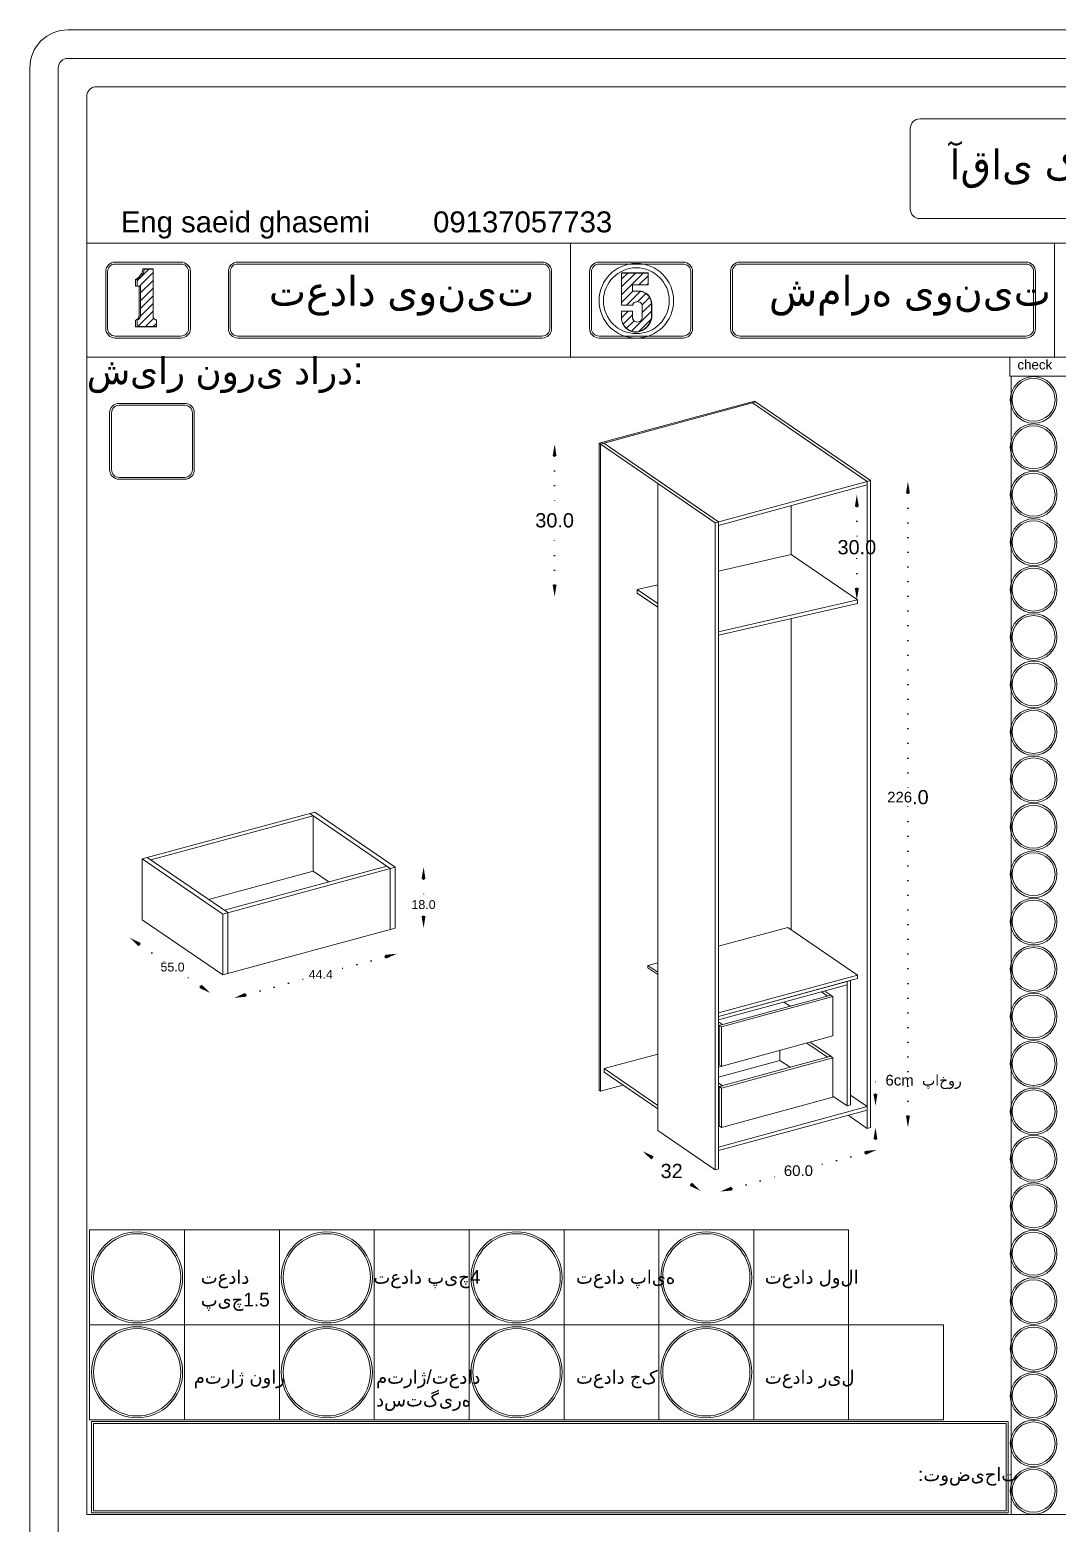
# Model space of a CAD drawing. Header units: inches. Extents: x 91 to 9019, y -381 to 2878.
# Drawn here: x 8103.4 to 8319.9, y 885.8 to 1200.6 of the extents above; entities that cross this region are included whole.
import ezdxf

# ---------------------------------------------------------------- set-up
doc = ezdxf.new("R2010")
doc.units = ezdxf.units.IN
doc.header["$MEASUREMENT"] = 0
doc.linetypes.add('ACAD_ISO07W100', pattern=[3, 0, -3])
doc.styles.get("Standard").update_dxf_attribs({"font": 'arial.ttf'})
doc.dimstyles.get("Standard").update_dxf_attribs({"dimtxt": 3, "dimasz": 2.5, "dimexe": 0.18, "dimexo": 0.0625, "dimgap": 0.09, "dimtad": 0, "dimtih": 1, "dimtoh": 1, "dimdec": 1, "dimzin": 0, "dimdsep": 46, "dimtxsty": 'Standard', "dimcen": 0.09, "dimse1": 1, "dimse2": 1, "dimadec": 0, "dimazin": 0, "dimtfac": 1, "dimtdec": 1, "dimtix": 1, "dimtofl": 0, "dimtmove": 0, "dimatfit": 3, "dimfxl": 1, "dimtolj": 1, "dimtzin": 0, "dimarcsym": 0})

# ---------------------------------------------------------------- blocks, each defined once
blk = doc.blocks.new('*D175')
at = {"color": 0, "linetype": 'ACAD_ISO07W100', "lineweight": -2, "transparency": 16777216}
for p, q in [((8178.3, 1005.16), (8167.25, 1002.16)), ((8148.89, 997.17), (8162.13, 1000.77))]:
    blk.add_line(p, q, dxfattribs=at)
at = {"color": 0, "transparency": 16777216}
for points in [[(8178.19, 1005.57), (8178.41, 1004.76), (8180.72, 1005.82)], [(8148.78, 997.58), (8148.99, 996.77), (8146.47, 996.52)]]:
    blk.add_solid(points, dxfattribs=at)
at = {"layer": 'Defpoints', "color": 0, "transparency": 16777216}
for p in [(8179.32, 1010.95, 7.74), (8145.08, 1001.65, 7.74), (8146.47, 996.52)]:
    blk.add_point(p, dxfattribs=at)
at = {"color": 0, "lineweight": 20, "transparency": 16777216, "insert": (8164.69, 1001.47), "char_height": 3, "attachment_point": 5}
blk.add_mtext('\\A1;{\\H0.625x;44.4}', dxfattribs=at)
blk = doc.blocks.new('*D176')
at = {"color": 0, "linetype": 'ACAD_ISO07W100', "lineweight": -2, "transparency": 16777216}
for p, q in [((8186.36, 1021.57), (8186.36, 1017.22)), ((8186.36, 1013.74), (8186.36, 1015.12))]:
    blk.add_line(p, q, dxfattribs=at)
at = {"color": 0, "transparency": 16777216}
for points in [[(8185.94, 1021.57), (8186.77, 1021.57), (8186.36, 1024.07)], [(8185.94, 1013.74), (8186.77, 1013.74), (8186.36, 1011.24)]]:
    blk.add_solid(points, dxfattribs=at)
at = {"layer": 'Defpoints', "color": 0, "transparency": 16777216}
for p in [(8180.39, 1024.07, 7.74), (8180.39, 1011.24, 7.74), (8186.36, 1011.24)]:
    blk.add_point(p, dxfattribs=at)
at = {"color": 0, "lineweight": 20, "transparency": 16777216, "insert": (8186.36, 1016.17), "char_height": 3, "attachment_point": 5}
blk.add_mtext('\\A1;{\\H0.625x;18.0}', dxfattribs=at)
blk = doc.blocks.new('*D177')
at = {"color": 0, "linetype": 'ACAD_ISO07W100', "lineweight": -2, "transparency": 16777216}
for p, q in [((8126.5, 1007.75), (8131.91, 1004.04)), ((8139.33, 998.96), (8134.97, 1001.95))]:
    blk.add_line(p, q, dxfattribs=at)
at = {"color": 0, "transparency": 16777216}
for points in [[(8126.74, 1008.09), (8126.27, 1007.4), (8124.44, 1009.16)], [(8139.57, 999.3), (8139.1, 998.61), (8141.39, 997.54)]]:
    blk.add_solid(points, dxfattribs=at)
at = {"layer": 'Defpoints', "color": 0, "transparency": 16777216}
for p in [(8127.05, 1012.98, 7.74), (8144.01, 1001.36, 7.74), (8141.39, 997.54)]:
    blk.add_point(p, dxfattribs=at)
at = {"color": 0, "lineweight": 20, "transparency": 16777216, "insert": (8133.44, 1003), "char_height": 3, "attachment_point": 5}
blk.add_mtext('\\A1;{\\H0.625x;55.0}', dxfattribs=at)
blk = doc.blocks.new('*D179')
at = {"color": 0, "linetype": 'ACAD_ISO07W100', "lineweight": -2, "transparency": 16777216}
for p, q in [((8288.47, 1102.88), (8288.47, 1040.43)), ((8288.47, 971.67), (8288.47, 1037.19))]:
    blk.add_line(p, q, dxfattribs=at)
at = {"color": 0, "transparency": 16777216}
for points in [[(8288.05, 1102.88), (8288.88, 1102.88), (8288.47, 1105.38)], [(8288.05, 971.67), (8288.88, 971.67), (8288.47, 969.17)]]:
    blk.add_solid(points, dxfattribs=at)
at = {"layer": 'Defpoints', "color": 0, "transparency": 16777216}
for p in [(8280.85, 1105.38), (8288.47, 1105.38), (8280.58, 969.17)]:
    blk.add_point(p, dxfattribs=at)
at = {"color": 0, "lineweight": 20, "transparency": 16777216, "insert": (8288.47, 1038.81), "char_height": 3, "attachment_point": 5}
blk.add_mtext('\\A1;{\\H0.75x;226}.0', dxfattribs=at)
blk = doc.blocks.new('*D180')
at = {"color": 0, "linetype": 'ACAD_ISO07W100', "lineweight": -2, "transparency": 16777216}
for p, q in [((8234.6, 962.78), (8236.44, 961.53)), ((8242.71, 957.23), (8240.88, 958.48))]:
    blk.add_line(p, q, dxfattribs=at)
at = {"color": 0, "transparency": 16777216}
for points in [[(8234.84, 963.12), (8234.37, 962.44), (8232.54, 964.19)], [(8242.95, 957.57), (8242.48, 956.88), (8244.77, 955.81)]]:
    blk.add_solid(points, dxfattribs=at)
at = {"layer": 'Defpoints', "color": 0, "transparency": 16777216}
for p in [(8235.6, 968.66, 5), (8247.83, 960.28, 5), (8244.77, 955.81)]:
    blk.add_point(p, dxfattribs=at)
at = {"color": 0, "lineweight": 20, "transparency": 16777216, "insert": (8238.66, 960), "char_height": 3, "attachment_point": 5}
blk.add_mtext('\\A1;32', dxfattribs=at)
blk = doc.blocks.new('*D181')
at = {"color": 0, "linetype": 'ACAD_ISO07W100', "lineweight": -2, "transparency": 16777216}
for p, q in [((8279.42, 963.82), (8268.4, 960.87)), ((8251.35, 956.32), (8262.37, 959.27))]:
    blk.add_line(p, q, dxfattribs=at)
at = {"color": 0, "transparency": 16777216}
for points in [[(8279.31, 964.22), (8279.53, 963.41), (8281.84, 964.46)], [(8251.24, 956.73), (8251.46, 955.92), (8248.93, 955.68)]]:
    blk.add_solid(points, dxfattribs=at)
at = {"layer": 'Defpoints', "color": 0, "transparency": 16777216}
for p in [(8280.58, 969.17, 5), (8281.84, 964.46), (8247.67, 960.39, 5)]:
    blk.add_point(p, dxfattribs=at)
at = {"color": 0, "lineweight": 20, "transparency": 16777216, "insert": (8265.38, 960.07), "char_height": 3, "attachment_point": 5}
blk.add_mtext('\\A1;{\\H0.75x;60.0}', dxfattribs=at)
blk = doc.blocks.new('*D178')
at = {"color": 0, "linetype": 'ACAD_ISO07W100', "lineweight": -2, "transparency": 16777216}
for p, q in [((8281.63, 976.28), (8281.63, 978.78)), ((8281.63, 978.78), (8284.13, 978.78)), ((8281.63, 966.67), (8281.63, 964.17))]:
    blk.add_line(p, q, dxfattribs=at)
at = {"color": 0, "transparency": 16777216}
for points in [[(8281.21, 976.28), (8282.05, 976.28), (8281.63, 973.78)], [(8281.21, 966.67), (8282.05, 966.67), (8281.63, 969.17)]]:
    blk.add_solid(points, dxfattribs=at)
at = {"layer": 'Defpoints', "color": 0, "transparency": 16777216}
for p in [(8280.58, 973.78, 5), (8281.63, 973.78), (8280.58, 969.17, 5)]:
    blk.add_point(p, dxfattribs=at)
at = {"color": 0, "lineweight": 20, "transparency": 16777216, "insert": (8291.78, 978.78), "char_height": 3, "width": 30.7927, "attachment_point": 5}
blk.add_mtext('\\A1;{\\H0.75x;6cm  \\fArial|b0|i0|c178|p34;پاخور}', dxfattribs=at)
blk = doc.blocks.new('*D198')
at = {"color": 0, "linetype": 'ACAD_ISO07W100', "lineweight": -2, "transparency": 16777216}
for p, q in [((8277.7, 1100.1), (8277.7, 1093.13)), ((8277.7, 1082.9), (8277.7, 1089.88))]:
    blk.add_line(p, q, dxfattribs=at)
at = {"color": 0, "transparency": 16777216}
for points in [[(8277.28, 1100.1), (8278.12, 1100.1), (8277.7, 1102.6)], [(8277.28, 1082.9), (8278.12, 1082.9), (8277.7, 1080.4)]]:
    blk.add_solid(points, dxfattribs=at)
at = {"layer": 'Defpoints', "color": 0, "transparency": 16777216}
for p in [(8277.7, 1102.6), (8277.84, 1102.6, 5), (8277.84, 1080.4, 5)]:
    blk.add_point(p, dxfattribs=at)
at = {"color": 0, "lineweight": 20, "transparency": 16777216, "insert": (8277.7, 1091.5), "char_height": 3, "attachment_point": 5}
blk.add_mtext('\\A1;30.0', dxfattribs=at)
blk = doc.blocks.new('*D212')
at = {"color": 0, "linetype": 'ACAD_ISO07W100', "lineweight": -2, "transparency": 16777216}
for p, q in [((8213.99, 1110.74), (8213.99, 1098.79)), ((8213.99, 1083.6), (8213.99, 1095.55))]:
    blk.add_line(p, q, dxfattribs=at)
at = {"color": 0, "transparency": 16777216}
for points in [[(8213.57, 1110.74), (8214.4, 1110.74), (8213.99, 1113.24)], [(8213.57, 1083.6), (8214.4, 1083.6), (8213.99, 1081.1)]]:
    blk.add_solid(points, dxfattribs=at)
at = {"layer": 'Defpoints', "color": 0, "transparency": 16777216}
for p in [(8213.99, 1113.24), (8223.64, 1113.24, 5), (8235.74, 1081.1, 5)]:
    blk.add_point(p, dxfattribs=at)
at = {"color": 0, "lineweight": 20, "transparency": 16777216, "insert": (8213.99, 1097.17), "char_height": 3, "attachment_point": 5}
blk.add_mtext('\\A1;30.0', dxfattribs=at)

msp = doc.modelspace()

# ---------------------------------------------------------------- hatches: boundary and pattern name
at = {"lineweight": 20}
h = msp.add_hatch(dxfattribs=at)
h.set_pattern_fill('ANSI31', color=256, scale=9.218651)
h.set_pattern_definition([(45, (7380.1036, 1689.2141), (-0.8148213, 0.8148213), [])])
h.paths.add_polyline_path([(8129.87, 1139.46), (8129.78, 1139.51), (8129.69, 1139.56), (8129.62, 1139.62), (8129.55, 1139.69), (8129.49, 1139.77), (8129.44, 1139.86), (8129.39, 1139.95), (8129.37, 1140.05), (8129.35, 1140.15), (8129.34, 1140.25), (8129.34, 1150.17), (8127.48, 1150.17), (8127.45, 1149.94), (8127.4, 1149.71), (8127.34, 1149.49), (8127.25, 1149.27), (8127.15, 1149.06), (8127.02, 1148.86), (8126.88, 1148.68), (8126.73, 1148.5), (8126.56, 1148.34), (8126.38, 1148.19), (8126.18, 1148.07), (8125.98, 1147.95), (8125.98, 1146.55), (8126.38, 1146.55), (8126.69, 1146.53), (8126.69, 1140.29), (8126.68, 1140.19), (8126.65, 1140.09), (8126.62, 1140), (8126.58, 1139.91), (8126.53, 1139.83), (8126.47, 1139.76), (8126.4, 1139.68), (8126.33, 1139.62), (8126.25, 1139.57), (8126.16, 1139.52), (8126.07, 1139.49), (8125.98, 1139.46), (8125.98, 1138.03), (8130.06, 1138.03), (8130.06, 1139.41), (8129.96, 1139.43)])
h = msp.add_hatch(dxfattribs=at)
h.set_pattern_fill('ANSI31', color=256, scale=9.218651)
h.set_pattern_definition([(45, (7553.2416, 1688.881), (-0.8148213, 0.8148213), [])])
h.paths.add_polyline_path([(8233.79, 1144.49), (8233.55, 1144.74), (8233.29, 1144.96), (8233, 1145.15), (8232.69, 1145.31), (8232.43, 1145.4), (8232.11, 1145.46), (8231.75, 1145.49), (8230.39, 1145.49), (8230.39, 1146.8), (8233.68, 1146.8), (8233.68, 1149.32), (8228.08, 1149.32), (8228.08, 1142.57), (8230.39, 1142.57), (8230.48, 1142.77), (8230.61, 1142.95), (8230.77, 1143.1), (8230.96, 1143.21), (8231.17, 1143.28), (8231.42, 1143.3), (8231.66, 1143.28), (8231.87, 1143.21), (8232.07, 1143.1), (8232.23, 1142.95), (8232.36, 1142.77), (8232.45, 1142.56), (8232.45, 1139.98), (8232.42, 1139.72), (8232.32, 1139.47), (8232.16, 1139.26), (8231.95, 1139.1), (8231.7, 1139), (8231.44, 1138.97), (8231.18, 1139), (8230.93, 1139.1), (8230.7, 1139.28), (8230.52, 1139.51), (8230.42, 1139.75), (8230.39, 1140.01), (8230.39, 1141.27), (8228.08, 1141.27), (8228.08, 1139.98), (8228.1, 1139.56), (8228.19, 1139.15), (8228.31, 1138.8), (8228.49, 1138.43), (8228.73, 1138.09), (8229.01, 1137.78), (8229.32, 1137.52), (8229.67, 1137.29), (8230.05, 1137.12), (8230.44, 1137), (8230.85, 1136.93), (8231.26, 1136.91), (8231.65, 1136.99), (8232.03, 1137.1), (8232.39, 1137.26), (8232.73, 1137.45), (8233.05, 1137.68), (8233.35, 1137.94), (8233.61, 1138.23), (8233.85, 1138.55), (8234.04, 1138.89), (8234.2, 1139.25), (8234.32, 1139.63), (8234.41, 1140.01), (8234.41, 1142.57), (8234.4, 1142.91), (8234.36, 1143.25), (8234.28, 1143.59), (8234.15, 1143.91), (8233.99, 1144.21)])

# ---------------------------------------------------------------- linework, layer by layer
for p, q in [((8217.36, 1131.62), (8217.36, 1155.62)), ((8319.36, 1131.62), (8319.36, 1155.62)), ((8319.36, 1155.62), (8319.36, 1135.62)), ((8119.36, 1137.62), (8119.36, 1149.62)), ((8135.21, 1151.62), (8121.36, 1151.62)), ((8137.21, 1149.62), (8137.21, 1137.62)), ((8145.21, 1137.62), (8145.21, 1149.62)), ((8211.36, 1151.62), (8147.21, 1151.62)), ((8213.36, 1137.62), (8213.36, 1149.62)), ((8233.68, 1149.32), (8233.68, 1146.8)), ((8251.07, 1137.62), (8251.07, 1149.62)), ((8313.36, 1151.62), (8253.07, 1151.62)), ((8315.36, 1149.62), (8315.36, 1137.62)), ((8125.98, 1147.95), (8125.98, 1146.55)), ((8230.43, 1146.8), (8230.43, 1145.51)), ((8231.44, 1143.3), (8231.66, 1143.28)), ((8231.66, 1143.28), (8231.87, 1143.21)), ((8231.87, 1143.21), (8232.07, 1143.1)), ((8232.07, 1143.1), (8232.23, 1142.95)), ((8232.23, 1142.95), (8232.36, 1142.77)), ((8232.36, 1142.77), (8232.45, 1142.56)), ((8228.08, 1142.57), (8230.39, 1142.57)), ((8232.42, 1139.72), (8232.32, 1139.47)), ((8232.45, 1139.98), (8232.42, 1139.72)), ((8232.45, 1142.56), (8232.45, 1139.98)), ((8125.98, 1138.03), (8130.06, 1138.03)), ((8230.93, 1139.1), (8230.72, 1139.26)), ((8231.18, 1139), (8230.93, 1139.1)), ((8231.44, 1138.97), (8231.18, 1139)), ((8231.7, 1139), (8231.44, 1138.97)), ((8231.95, 1139.1), (8231.7, 1139)), ((8232.16, 1139.26), (8231.95, 1139.1)), ((8232.32, 1139.47), (8232.16, 1139.26)), ((8121.36, 1135.62), (8135.21, 1135.62)), ((8211.36, 1135.62), (8147.21, 1135.62)), ((8313.36, 1135.62), (8253.07, 1135.62)), ((8523.36, 1131.58), (8115.36, 1131.58)), ((8309.97, 1131.58), (8309.97, 1127.58)), ((8309.97, 1127.58), (8523.97, 1127.58)), ((8310.23, 887.58), (8310.23, 1127.58)), ((8231.42, 1082.57, 5), (8231.42, 1081.84, 5)), ((8277.84, 1080.4, 5), (8277.84, 1079.66, 5)), ((8127.05, 1012.98, 7.74), (8127.05, 1025.8, 7.74)), ((8233.66, 1003.35, 5), (8233.66, 1002.86, 5)), ((8224.41, 981.59, 5), (8224.41, 980.85, 5)), ((8115.97, 947.58), (8275.97, 947.58)), ((8115.97, 947.58), (8115.97, 907.58)), ((8135.97, 947.58), (8135.97, 907.58)), ((8155.97, 947.58), (8155.97, 907.58)), ((8175.97, 947.58), (8175.97, 907.58)), ((8195.97, 947.58), (8195.97, 907.58)), ((8215.97, 947.58), (8215.97, 907.58)), ((8235.97, 947.58), (8235.97, 907.58)), ((8255.97, 947.58), (8255.97, 907.58)), ((8275.97, 947.58), (8275.97, 907.58)), ((8115.97, 927.58), (8275.97, 927.58)), ((8275.97, 927.58), (8295.97, 927.58)), ((8295.97, 927.58), (8295.97, 907.58)), ((8115.97, 907.58), (8295.97, 907.58)), ((8309.97, 887.58), (8421.97, 887.58))]:
    msp.add_line(p, q, dxfattribs=at)
at = {"linetype": 'Continuous', "lineweight": 20, "extrusion": (-1.11022e-16, 0.902173, 0.431375)}
for p, q in [((8223.37, 1113.43, 5), (8256.11, 1122.32, 5)), ((8223.64, 1113.24, 5), (8256.39, 1122.14, 5)), ((8224.33, 1113.43, 5), (8255.7, 1121.95, 5)), ((8255.7, 1121.95, 5), (8279.89, 1105.38, 5)), ((8256.11, 1122.32, 5), (8280.58, 1105.56, 5)), ((8263.58, 1116.55, 5), (8279.89, 1105.38, 5)), ((8223.37, 1113.43, 5), (8224.06, 1113.62, 5)), ((8223.37, 1113.43, 5), (8247.83, 1096.67, 5)), ((8223.37, 1113.43, 5), (8223.37, 977.04, 5)), ((8223.64, 1113.24, 5), (8223.64, 976.85, 5)), ((8224.33, 1113.43, 5), (8248.53, 1096.86, 5)), ((8232.22, 1108.03, 5), (8248.53, 1096.86, 5)), ((8247.83, 1096.67, 5), (8279.89, 1105.38, 5)), ((8279.89, 1105.38, 5), (8280.58, 1105.56, 5)), ((8279.89, 1105.38, 5), (8279.89, 1104.64, 5)), ((8280.58, 1105.56, 5), (8280.58, 969.17, 5)), ((8235.74, 968.57, 5), (8235.74, 1104.96, 5)), ((8279.89, 1104.64, 5), (8248.53, 1096.12, 5)), ((8279.89, 968.99, 5), (8279.89, 1104.64, 5)), ((8263.85, 1089.98, 5), (8263.85, 1100.28, 5)), ((8247.83, 960.28, 5), (8247.83, 1096.67, 5)), ((8248.53, 1096.86, 5), (8248.53, 960.47, 5)), ((8248.53, 1086.48, 5), (8263.85, 1089.98, 5)), ((8277.84, 1080.4, 5), (8263.85, 1089.98, 5)), ((8231.42, 1082.57, 5), (8235.74, 1083.56, 5)), ((8231.42, 1082.57, 5), (8232.62, 1082.85, 5)), ((8231.42, 1082.57, 5), (8235.74, 1079.62, 5)), ((8231.42, 1081.84, 5), (8235.74, 1078.88, 5)), ((8248.53, 1073.7, 5), (8277.84, 1080.4, 5)), ((8248.53, 1072.97, 5), (8277.84, 1079.66, 5)), ((8263.85, 1010.89, 5), (8263.85, 1076.47, 5)), ((8263.85, 1010.89, 5), (8263.85, 1040.93, 5)), ((8127.05, 1025.8, 7.74), (8163.44, 1035.68, 7.74)), ((8128.84, 1025.6, 7.74), (8163.08, 1034.9, 7.74)), ((8179.32, 1023.78, 7.74), (8162.37, 1035.39, 7.74)), ((8163.08, 1023.22, 7.74), (8163.08, 1034.9, 7.74)), ((8163.44, 1035.68, 7.74), (8180.39, 1024.07, 7.74)), ((8144.01, 1014.19, 7.74), (8127.05, 1025.8, 7.74)), ((8128.12, 1026.09, 7.74), (8145.08, 1014.48, 7.74)), ((8141.05, 1017.24, 7.74), (8163.08, 1023.22, 7.74)), ((8180.39, 1024.07, 7.74), (8144.01, 1014.19, 7.74)), ((8144.36, 1014.97, 7.74), (8178.61, 1024.27, 7.74)), ((8163.08, 1023.22, 7.74), (8166.39, 1020.95, 7.74)), ((8179.32, 1010.95, 7.74), (8179.32, 1023.78, 7.74)), ((8180.39, 1024.07, 7.74), (8180.39, 1011.24, 7.74)), ((8144.01, 1001.36, 7.74), (8144.01, 1014.19, 7.74)), ((8145.08, 1001.65, 7.74), (8145.08, 1014.48, 7.74)), ((8127.05, 1012.98, 7.74), (8144.01, 1001.36, 7.74)), ((8180.39, 1011.24, 7.74), (8144.01, 1001.36, 7.74)), ((8248.53, 1007.38, 5), (8263.16, 1011.36, 5)), ((8277.84, 1001.3, 5), (8263.16, 1011.36, 5)), ((8233.66, 1003.35, 5), (8235.74, 1003.91, 5)), ((8235.74, 1001.92, 5), (8233.66, 1003.35, 5)), ((8235.74, 1001.44, 5), (8233.66, 1002.86, 5)), ((8248.53, 993.34, 5), (8277.84, 1001.3, 5)), ((8277.84, 1000.57, 5), (8277.84, 1001.3, 5)), ((8277.84, 1000.57, 5), (8248.53, 992.6, 5)), ((8248.53, 992.6, 5), (8275.68, 999.98, 5)), ((8275.68, 999.24, 5), (8248.53, 991.87, 5)), ((8270.92, 997.95, 5), (8272.19, 997.09, 5)), ((8275.68, 999.98, 5), (8276.37, 1000.17, 5)), ((8275.68, 999.98, 5), (8275.68, 973.75, 5)), ((8275.68, 999.98, 5), (8275.68, 999.24, 5)), ((8276.37, 1000.17, 5), (8276.37, 973.93, 5)), ((8248.68, 990.7, 5), (8272.19, 997.09, 5)), ((8272.65, 996.77, 5), (8249.14, 990.38, 5)), ((8262.34, 995.62, 5), (8263.61, 994.75, 5)), ((8271.5, 996.9, 5), (8270.23, 997.76, 5)), ((8272.19, 997.09, 5), (8271.5, 996.9, 5)), ((8272.19, 997.09, 5), (8272.65, 996.77, 5)), ((8272.65, 996.77, 5), (8272.65, 988.48, 5)), ((8248.53, 991.47, 5), (8249.37, 990.89, 5)), ((8248.68, 990.7, 5), (8248.53, 990.81, 5)), ((8249.37, 990.89, 5), (8248.68, 990.7, 5)), ((8248.68, 990.7, 5), (8248.68, 982.42, 5)), ((8249.14, 990.38, 5), (8248.68, 990.7, 5)), ((8248.68, 990.7, 5), (8248.68, 982.42, 5)), ((8249.14, 982.1, 5), (8249.14, 990.38, 5)), ((8272.65, 988.48, 5), (8248.53, 981.93, 5)), ((8261.47, 983.33, 5), (8261.47, 985.45, 5)), ((8271.5, 984.01, 5), (8267.15, 986.99, 5)), ((8267.84, 987.18, 5), (8272.19, 984.2, 5)), ((8224.41, 981.59, 5), (8235.74, 984.67, 5)), ((8248.53, 979.82, 5), (8261.47, 983.33, 5)), ((8248.68, 982.42, 5), (8248.53, 982.52, 5)), ((8248.68, 977.81, 5), (8272.19, 984.2, 5)), ((8248.68, 982.42, 5), (8249.14, 982.1, 5)), ((8272.65, 983.88, 5), (8249.14, 977.5, 5)), ((8261.47, 983.33, 5), (8263.61, 981.87, 5)), ((8272.19, 984.2, 5), (8271.5, 984.01, 5)), ((8272.19, 984.2, 5), (8272.65, 983.88, 5)), ((8272.65, 983.88, 5), (8272.65, 975.6, 5)), ((8224.41, 981.59, 5), (8235.74, 973.83, 5)), ((8224.41, 980.85, 5), (8235.74, 973.09, 5)), ((8223.37, 977.04, 5), (8223.64, 976.85, 5)), ((8228.37, 978.14, 5), (8223.64, 976.85, 5)), ((8248.53, 978.58, 5), (8249.37, 978, 5)), ((8248.68, 977.81, 5), (8248.53, 977.92, 5)), ((8249.37, 978, 5), (8248.68, 977.81, 5)), ((8249.14, 977.5, 5), (8248.68, 977.81, 5)), ((8248.68, 977.81, 5), (8248.68, 969.53, 5)), ((8248.68, 977.81, 5), (8248.68, 969.53, 5)), ((8249.14, 969.21, 5), (8249.14, 977.5, 5)), ((8276.37, 976, 5), (8279.89, 973.59, 5)), ((8248.53, 965.07, 5), (8279.89, 973.59, 5)), ((8279.89, 972.85, 5), (8248.53, 964.33, 5)), ((8272.65, 975.6, 5), (8249.14, 969.21, 5)), ((8275.68, 973.75, 5), (8272.65, 975.82, 5)), ((8276.37, 973.93, 5), (8275.68, 973.75, 5)), ((8279.89, 973.59, 5), (8279.89, 972.85, 5)), ((8248.53, 969.64, 5), (8249.14, 969.21, 5)), ((8248.68, 969.53, 5), (8248.53, 969.64, 5)), ((8279.89, 968.99, 5), (8275.85, 971.75, 5)), ((8235.74, 968.57, 5), (8247.83, 960.28, 5)), ((8280.58, 969.17, 5), (8279.89, 968.99, 5)), ((8248.53, 964.33, 5), (8248.53, 965.07, 5)), ((8248.53, 960.47, 5), (8247.83, 960.28, 5))]:
    msp.add_line(p, q, dxfattribs=at)
at = {"lineweight": 20}
for points in [[(8111.36, 594.58), (8527.36, 594.58, 0.414214), (8535.36, 602.58), (8535.36, 1192.58, 0.414214), (8527.36, 1200.58), (8111.36, 1200.58, 0.414214), (8103.36, 1192.58), (8103.36, 602.58, 0.414214)], [(8111.36, 600.58), (8527.36, 600.58, 0.414214), (8529.36, 602.58), (8529.36, 1192.58, 0.414214), (8527.36, 1194.58), (8111.36, 1194.58, 0.414214), (8109.36, 1192.58), (8109.36, 602.58, 0.414214)], [(8394.21, 1179.83, 0.414214), (8392.21, 1181.83), (8290.97, 1181.83, 0.414214), (8288.97, 1179.83), (8288.97, 1162.79, 0.414214), (8290.97, 1160.79), (8392.21, 1160.79, 0.414214), (8394.21, 1162.79)], [(8137.21, 1149.62, 0.414214), (8135.21, 1151.62), (8121.36, 1151.62, 0.414214), (8119.36, 1149.62), (8119.36, 1137.62, 0.414214), (8121.36, 1135.62), (8135.21, 1135.62, 0.414214), (8137.21, 1137.62)], [(8136.81, 1149.62, 0.414214), (8135.21, 1151.22), (8121.36, 1151.22, 0.414214), (8119.76, 1149.62), (8119.76, 1137.62, 0.414214), (8121.36, 1136.02), (8135.21, 1136.02, 0.414214), (8136.81, 1137.62)], [(8213.36, 1149.62, 0.414214), (8211.36, 1151.62), (8147.21, 1151.62, 0.414214), (8145.21, 1149.62), (8145.21, 1137.62, 0.414214), (8147.21, 1135.62), (8211.36, 1135.62, 0.414214), (8213.36, 1137.62)], [(8212.96, 1149.62, 0.414214), (8211.36, 1151.22), (8147.21, 1151.22, 0.414214), (8145.61, 1149.62), (8145.61, 1137.62, 0.414214), (8147.21, 1136.02), (8211.36, 1136.02, 0.414214), (8212.96, 1137.62)], [(8243.07, 1149.62, 0.414214), (8241.07, 1151.62), (8223.36, 1151.62, 0.414214), (8221.36, 1149.62), (8221.36, 1137.62, 0.414214), (8223.36, 1135.62), (8241.07, 1135.62, 0.414214), (8243.07, 1137.62)], [(8242.67, 1149.62, 0.414214), (8241.07, 1151.22), (8223.36, 1151.22, 0.414214), (8221.76, 1149.62), (8221.76, 1137.62, 0.414214), (8223.36, 1136.02), (8241.07, 1136.02, 0.414214), (8242.67, 1137.62)], [(8315.36, 1149.62, 0.414214), (8313.36, 1151.62), (8253.07, 1151.62, 0.414214), (8251.07, 1149.62), (8251.07, 1137.62, 0.414214), (8253.07, 1135.62), (8313.36, 1135.62, 0.414214), (8315.36, 1137.62)], [(8314.96, 1149.62, 0.414214), (8313.36, 1151.22), (8253.07, 1151.22, 0.414214), (8251.47, 1149.62), (8251.47, 1137.62, 0.414214), (8253.07, 1136.02), (8313.36, 1136.02, 0.414214), (8314.96, 1137.62)], [(8138.02, 1119.85, 0.414214), (8136.02, 1121.85), (8122.18, 1121.85, 0.414214), (8120.18, 1119.85), (8120.18, 1107.85, 0.414214), (8122.18, 1105.85), (8136.02, 1105.85, 0.414214), (8138.02, 1107.85)], [(8138.02, 1119.85, 0.414214), (8136.02, 1121.85), (8122.18, 1121.85, 0.414214), (8120.18, 1119.85), (8120.18, 1107.85, 0.414214), (8122.18, 1105.85), (8136.02, 1105.85, 0.414214), (8138.02, 1107.85)], [(8137.62, 1119.85, 0.414214), (8136.02, 1121.45), (8122.18, 1121.45, 0.414214), (8120.58, 1119.85), (8120.58, 1107.85, 0.414214), (8122.18, 1106.25), (8136.02, 1106.25, 0.414214), (8137.62, 1107.85)], [(8137.62, 1119.85, 0.414214), (8136.02, 1121.45), (8122.18, 1121.45, 0.414214), (8120.58, 1119.85), (8120.58, 1107.85, 0.414214), (8122.18, 1106.25), (8136.02, 1106.25, 0.414214), (8137.62, 1107.85)]]:
    msp.add_lwpolyline(points, format="xyb", close=True, dxfattribs=at)
for points in [[(8523.36, 1155.62), (8523.36, 1186.58, 0.414214), (8521.36, 1188.58), (8117.36, 1188.58, 0.414214), (8115.36, 1186.58), (8115.36, 1155.62)], [(8394.21, 1179.83, 0.414214), (8392.21, 1181.83), (8290.97, 1181.83, 0.414214), (8288.97, 1179.83), (8288.97, 1162.79, 0.414214), (8290.97, 1160.79), (8392.21, 1160.79, 0.414214), (8394.21, 1162.79), (8394.21, 1179.83)]]:
    msp.add_lwpolyline(points, format="xyb", dxfattribs=at)
for points in [[(8115.36, 1155.62), (8523.36, 1155.62), (8523.36, 1131.58), (8115.36, 1131.58)], [(8230.43, 1142.56), (8230.52, 1142.77), (8230.65, 1142.95), (8230.81, 1143.1), (8231.01, 1143.21), (8231.22, 1143.28), (8231.44, 1143.3), (8231.39, 1143.3), (8231.17, 1143.28), (8230.96, 1143.21), (8230.77, 1143.1), (8230.61, 1142.95), (8230.48, 1142.77), (8230.39, 1142.57)], [(8309.97, 887.58), (8115.36, 887.58), (8115.36, 1131.58), (8523.97, 1131.58), (8523.97, 887.58)], [(8115.36, 1131.58), (8523.36, 1131.58), (8523.36, 887.58), (8115.36, 887.58)], [(8309.57, 907.18), (8116.37, 907.18), (8116.37, 887.98), (8309.57, 887.98)], [(8309.17, 906.78), (8116.77, 906.78), (8116.77, 888.38), (8309.17, 888.38)]]:
    msp.add_lwpolyline(points, close=True, dxfattribs=at)
for points in [[(8125.66, 1137.97), (8130.06, 1137.97), (8130.06, 1138.03), (8130.06, 1139.41), (8129.96, 1139.43), (8129.87, 1139.46), (8129.78, 1139.51), (8129.69, 1139.56), (8129.62, 1139.62), (8129.55, 1139.69), (8129.49, 1139.77), (8129.44, 1139.86), (8129.39, 1139.95), (8129.37, 1140.05), (8129.35, 1140.15), (8129.34, 1140.25), (8129.34, 1150.17), (8129.34, 1150.23), (8127.18, 1150.23), (8127.15, 1150), (8127.1, 1149.76), (8127.03, 1149.54), (8126.95, 1149.32), (8126.84, 1149.11), (8126.72, 1148.91), (8126.58, 1148.72), (8126.42, 1148.54), (8126.25, 1148.38), (8126.06, 1148.23), (8125.87, 1148.1), (8125.66, 1147.99), (8125.66, 1146.55), (8125.98, 1146.55), (8126.38, 1146.55), (8126.38, 1140.25), (8126.37, 1140.15), (8126.35, 1140.05), (8126.31, 1139.96), (8126.27, 1139.87), (8126.22, 1139.79), (8126.16, 1139.71), (8126.09, 1139.64), (8126.01, 1139.58), (8125.93, 1139.52), (8125.85, 1139.48), (8125.76, 1139.44), (8125.66, 1139.41), (8125.66, 1137.97), (8125.98, 1138.03), (8125.98, 1139.46), (8126.07, 1139.49), (8126.16, 1139.52), (8126.25, 1139.57), (8126.33, 1139.62), (8126.4, 1139.68), (8126.47, 1139.76), (8126.53, 1139.83), (8126.58, 1139.91), (8126.62, 1140), (8126.65, 1140.09), (8126.68, 1140.19), (8126.69, 1140.29), (8126.69, 1146.53), (8126.38, 1146.55)], [(8125.66, 1147.99), (8125.98, 1147.95), (8126.18, 1148.07), (8126.38, 1148.19), (8126.56, 1148.34), (8126.73, 1148.5), (8126.88, 1148.68), (8127.02, 1148.86), (8127.15, 1149.06), (8127.25, 1149.27), (8127.34, 1149.49), (8127.4, 1149.71), (8127.45, 1149.94), (8127.48, 1150.17)], [(8127.18, 1150.23), (8127.48, 1150.17), (8129.34, 1150.17)], [(8233.74, 1149.38), (8228.08, 1149.38), (8228.08, 1149.32)], [(8230.43, 1142.56), (8228.08, 1142.56), (8228.08, 1142.57), (8228.08, 1149.32), (8233.68, 1149.32), (8233.74, 1149.38), (8233.74, 1146.8), (8233.68, 1146.8), (8230.43, 1146.8), (8230.39, 1146.77), (8230.39, 1145.49), (8230.43, 1145.51), (8231.79, 1145.51), (8232.17, 1145.48), (8232.48, 1145.42), (8232.75, 1145.32), (8233.06, 1145.17), (8233.35, 1144.98), (8233.62, 1144.76), (8233.85, 1144.5), (8234.06, 1144.22)], [(8228.19, 1139.15), (8228.31, 1138.8), (8228.32, 1138.76), (8228.51, 1138.39), (8228.75, 1138.04), (8229.03, 1137.73), (8229.35, 1137.46), (8229.7, 1137.23), (8230.08, 1137.06), (8230.48, 1136.93), (8230.89, 1136.86), (8231.31, 1136.85), (8231.7, 1136.92), (8232.08, 1137.04), (8232.44, 1137.2), (8232.79, 1137.4), (8233.12, 1137.63), (8233.41, 1137.89), (8233.68, 1138.18), (8233.92, 1138.51), (8234.11, 1138.85), (8234.28, 1139.21), (8234.4, 1139.59), (8234.48, 1139.98), (8234.48, 1142.56), (8234.48, 1142.91), (8234.43, 1143.25), (8234.35, 1143.59), (8234.22, 1143.91), (8234.06, 1144.22)], [(8230.39, 1145.49), (8231.75, 1145.49), (8232.11, 1145.46), (8232.43, 1145.4), (8232.69, 1145.31), (8233, 1145.15), (8233.29, 1144.96), (8233.55, 1144.74), (8233.79, 1144.49), (8233.99, 1144.21), (8234.15, 1143.91), (8234.28, 1143.59), (8234.36, 1143.25), (8234.4, 1142.91), (8234.41, 1142.57), (8234.41, 1140.01), (8234.32, 1139.63), (8234.2, 1139.25), (8234.04, 1138.89), (8233.85, 1138.55), (8233.61, 1138.23), (8233.35, 1137.94), (8233.05, 1137.68), (8232.73, 1137.45), (8232.39, 1137.26), (8232.03, 1137.1), (8231.65, 1136.99), (8231.26, 1136.91), (8230.85, 1136.93), (8230.44, 1137), (8230.05, 1137.12), (8229.67, 1137.29), (8229.32, 1137.52), (8229.01, 1137.78), (8228.73, 1138.09), (8228.49, 1138.43), (8228.31, 1138.8)], [(8230.56, 1139.47), (8230.46, 1139.72), (8230.43, 1139.98), (8230.43, 1141.27), (8230.39, 1141.27), (8228.08, 1141.27), (8228.08, 1139.98), (8228.1, 1139.56), (8228.19, 1139.15)], [(8230.56, 1139.47), (8230.72, 1139.26), (8230.68, 1139.3), (8230.52, 1139.51), (8230.42, 1139.75), (8230.39, 1140.01), (8230.39, 1141.27)]]:
    msp.add_lwpolyline(points, dxfattribs=at)
for centre, radius in [((8231.22, 1143.48), 7.86), ((8231.22, 1143.48), 6.94), ((8314.97, 1122.58), 4.92), ((8314.97, 1122.58), 4.52), ((8314.97, 1112.58), 4.92), ((8314.97, 1112.58), 4.52), ((8314.97, 1102.58), 4.92), ((8314.97, 1102.58), 4.52), ((8314.97, 1092.58), 4.92), ((8314.97, 1092.58), 4.52), ((8314.97, 1082.58), 4.92), ((8314.97, 1082.58), 4.52), ((8314.97, 1072.58), 4.92), ((8314.97, 1072.58), 4.52), ((8314.97, 1062.58), 4.92), ((8314.97, 1062.58), 4.52), ((8314.97, 1052.58), 4.92), ((8314.97, 1052.58), 4.52), ((8314.97, 1042.58), 4.92), ((8314.97, 1042.58), 4.52), ((8314.97, 1032.58), 4.92), ((8314.97, 1032.58), 4.52), ((8314.97, 1022.58), 4.92), ((8314.97, 1022.58), 4.52), ((8314.97, 1012.58), 4.92), ((8314.97, 1012.58), 4.52), ((8314.97, 1002.58), 4.92), ((8314.97, 1002.58), 4.52), ((8314.97, 992.58), 4.92), ((8314.97, 992.58), 4.52), ((8314.97, 982.58), 4.92), ((8314.97, 982.58), 4.52), ((8314.97, 972.58), 4.92), ((8314.97, 972.58), 4.52), ((8314.97, 962.58), 4.92), ((8314.97, 962.58), 4.52), ((8314.97, 952.58), 4.92), ((8314.97, 952.58), 4.52), ((8125.97, 937.58), 9.6), ((8125.97, 937.58), 9.2), ((8165.97, 937.58), 9.6), ((8165.97, 937.58), 9.2), ((8205.97, 937.58), 9.6), ((8205.97, 937.58), 9.2), ((8245.97, 937.58), 9.6), ((8245.97, 937.58), 9.2), ((8314.97, 942.58), 4.92), ((8314.97, 942.58), 4.52), ((8314.97, 932.58), 4.92), ((8314.97, 932.58), 4.52), ((8125.97, 917.58), 9.6), ((8125.97, 917.58), 9.2), ((8165.97, 917.58), 9.6), ((8165.97, 917.58), 9.2), ((8205.97, 917.58), 9.6), ((8205.97, 917.58), 9.2), ((8245.97, 917.58), 9.6), ((8245.97, 917.58), 9.2), ((8314.97, 922.58), 4.92), ((8314.97, 922.58), 4.52), ((8314.97, 912.58), 4.92), ((8314.97, 912.58), 4.52), ((8314.97, 902.58), 4.92), ((8314.97, 902.58), 4.52), ((8314.97, 892.58), 4.92), ((8314.97, 892.58), 4.52)]:
    msp.add_circle(centre, radius, dxfattribs=at)
for centre, start, end in [((8121.36, 1149.62), 90, 180), ((8135.21, 1149.62), 0, 90), ((8147.21, 1149.62), 90, 180), ((8211.36, 1149.62), 0, 90), ((8223.36, 1149.62), 90, 180), ((8241.07, 1149.62), 0, 90), ((8253.07, 1149.62), 90, 180), ((8313.36, 1149.62), 0, 90), ((8121.36, 1137.62), 180, 270), ((8135.21, 1137.62), 270, 0), ((8147.21, 1137.62), 180, 270), ((8211.36, 1137.62), 270, 0), ((8223.36, 1137.62), 180, 270), ((8241.07, 1137.62), 270, 0), ((8253.07, 1137.62), 180, 270), ((8313.36, 1137.62), 270, 0)]:
    msp.add_arc(centre, 2, start, end, dxfattribs=at)

# ---------------------------------------------------------------- texts
at = {"lineweight": 20, "attachment_point": 1}
for s, width, gutter_width, insert, char_height in [('آقای کامران زاده', 63.5193, 164.79, (8297.24, 1175.37), 6.3113), ('{\\fArial|b0|i0|c178|p34;Eng saeid ghasemi}', 79.2452, 164.79, (8122.54, 1162.31), 4.4179), ('{\\fArial|b0|i0|c178|p34;09137057733 }', 65.4498, 164.79, (8188.37, 1162.31), 4.4179), ('{\\fArial|b0|i0|c178|p34;تعداد یونیت}', 65.4498, 164.79, (8153.74, 1148.73), 6.3113), ('{\\fArial|b0|i0|c178|p34;شماره یونیت}', 65.4498, 164.79, (8259.17, 1148.73), 6.3113), ('{\\fArial|b0|i0|c178|p34;شیار نوری دارد:}', 58.9602, 148.45, (8115.36, 1131.58), 5.6855), ('{\\fArial|b0|i0|c178|p34;check}', 65.4498, 164.79, (8311.55, 1131), 2.0101), ('تعداد \\Pپیچ1.5', 65.4498, 164.79, (8139.38, 939.12), 2.872), ('تعداد پیچ4', 65.4498, 164.79, (8175.78, 939.12), 2.872), ('تعداد پایه', 65.4498, 164.79, (8218.5, 939.12), 2.872), ('تعداد لولا', 65.4498, 164.79, (8258.31, 939.12), 2.872), ('متراژ نوار', 65.4498, 164.79, (8137.91, 918.04), 2.872), ('متراژ/تعداد\\Pدستگیره', 65.4498, 164.79, (8176.35, 918.04), 2.8716), ('تعداد جک', 65.4498, 164.79, (8218.5, 918.04), 2.872), ('تعداد ریل', 65.4498, 164.79, (8258.31, 918.04), 2.872), (':توضیحات', 65.4498, 164.79, (8290.61, 897.5), 2.872)]:
    msp.add_mtext_dynamic_manual_height_columns(s, width=width, gutter_width=gutter_width, heights=[0], dxfattribs=dict(at, insert=insert, char_height=char_height))

# ---------------------------------------------------------------- dimensions: what is measured, and where the dimension line sits
at = {"lineweight": 20}
for base, p1, p2, picture, middle in [((8213.99, 1113.24), (8235.74, 1081.1, 5), (8223.64, 1113.24, 5), '*D212', (8213.99, 1097.17)), ((8277.7, 1102.6), (8277.84, 1080.4, 5), (8277.84, 1102.6, 5), '*D198', (8277.7, 1091.5))]:
    dim = msp.add_linear_dim(base=base, p1=p1, p2=p2, angle=90, text='30.0', dimstyle='Standard', dxfattribs=at)
    dim.commit()
    dim.dimension.update_dxf_attribs({"geometry": picture, "text_midpoint": middle})
for base, p1, p2, angle, text, picture, middle, dimtype in [((8288.47, 1105.38, 5), (8280.58, 969.17, 5), (8280.85, 1105.38, 5), 270, '{\\H0.75x;226}.0', '*D179', (8288.47, 1038.81, 5), 160), ((8186.36, 1011.24), (8180.39, 1024.07, 7.74), (8180.39, 1011.24, 7.74), 90, '{\\H0.625x;18.0}', '*D176', (8186.36, 1016.17), 160), ((8141.39, 997.54), (8127.05, 1012.98, 7.74), (8144.01, 1001.36, 7.74), 325.5844, '{\\H0.625x;55.0}', '*D177', (8133.44, 1003), 161), ((8146.47, 996.52), (8179.32, 1010.95, 7.74), (8145.08, 1001.65, 7.74), 195.1956, '{\\H0.625x;44.4}', '*D175', (8164.69, 1001.47), 161), ((8281.63, 973.78), (8280.58, 969.17, 5), (8280.58, 973.78, 5), 90, '{\\H0.75x;6cm  \\fArial|b0|i0|c178|p34;پاخور}', '*D178', (8291.78, 978.78), 161)]:
    dim = msp.add_linear_dim(base=base, p1=p1, p2=p2, angle=angle, text=text, dimstyle='Standard', dxfattribs=at)
    dim.commit()
    dim.dimension.update_dxf_attribs({"geometry": picture, "text_midpoint": middle, "dimtype": dimtype})
for p1, p2, distance, text, picture, middle in [((8235.6, 968.66, 5), (8247.83, 960.28, 5), -5.41, '32', '*D180', (8238.66, 960)), ((8247.67, 960.39, 5), (8280.58, 969.17, 5), -4.88, '{\\H0.75x;60.0}', '*D181', (8265.38, 960.07))]:
    dim = msp.add_aligned_dim(p1=p1, p2=p2, distance=distance, text=text, dimstyle='Standard', dxfattribs=at)
    dim.commit()
    dim.dimension.update_dxf_attribs({"geometry": picture, "text_midpoint": middle})

doc.saveas('drawing.dxf')
